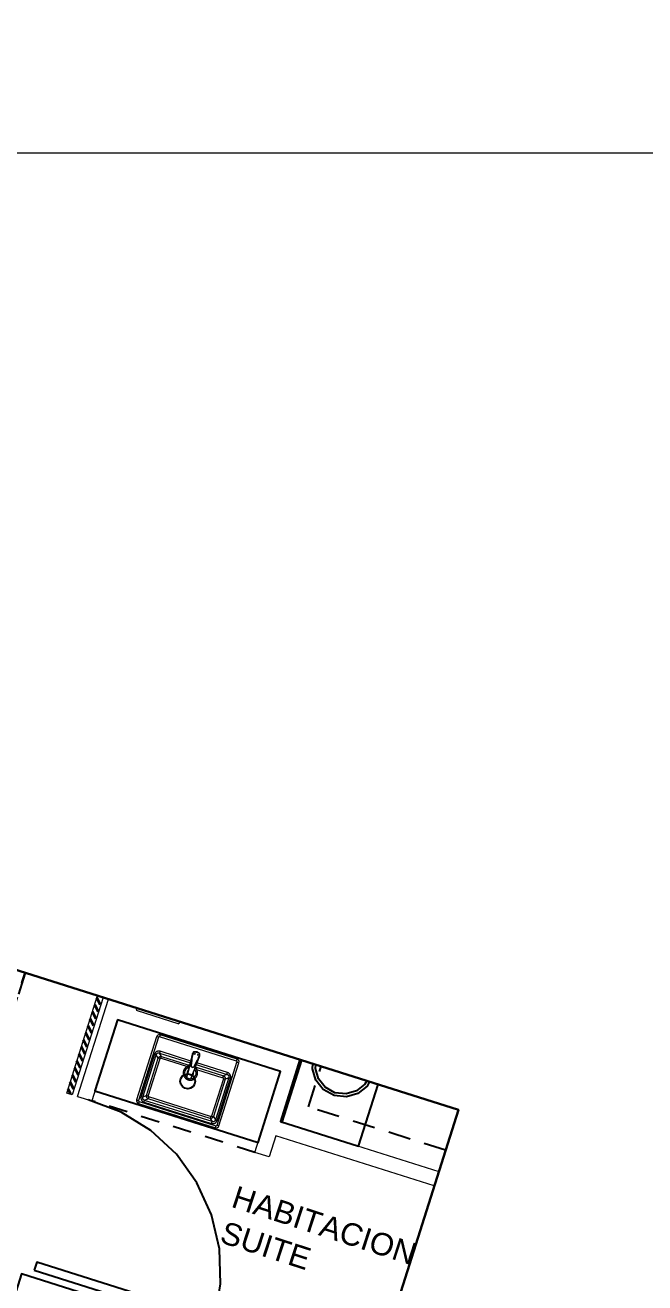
# Model space of a CAD drawing. Header units: metres. Extents: x -22 to 564, y 0 to 143.
# Drawn here: x 93.54 to 97.7, y 61.58 to 70.02 of the extents above; entities that cross this region are included whole.
import ezdxf
from ezdxf.xclip import XClip

# ---------------------------------------------------------------- set-up
doc = ezdxf.new("R2010")
doc.units = ezdxf.units.M
doc.header["$XCLIPFRAME"] = 2
doc.linetypes.add('XREF 1N HZ$0$CONJUNTO TLAHUAC$0$HIDDEN2', pattern=[0.1875, 0.125, -0.0625])
doc.linetypes.add('XREF 1N HZ$0$HIDDE150', pattern=[0.24, 0.15, -0.09])
for name, color, linetype in [('TEXTO', 7, 'Continuous'), ('XREF 1N HZ$0$COLUMNAS', 6, 'Continuous'), ('XREF 1N HZ$0$DESPIECE PLAFON', 132, 'XREF 1N HZ$0$HIDDE150'), ('XREF 1N HZ$0$LAMPARAS 1', 112, 'Continuous'), ('XREF 1N HZ$0$MOBILIARIO FIJO', 40, 'Continuous'), ('XREF 1N HZ$0$PLAFONES', 20, 'XREF 1N HZ$0$HIDDE150'), ('XREF 1N HZ$0$PROYECCIÓN', 8, 'XREF 1N HZ$0$CONJUNTO TLAHUAC$0$HIDDEN2'), ('XREF 1N HZ$0$PUERTAS APC', 8, 'Continuous')]:
    doc.layers.add(name, color=color, linetype=linetype)
for name, color, linetype, lineweight in [('XREF 1N HZ$0$MUROS DE TABLAROCA', 150, 'Continuous', 13), ('XREF 1N HZ$0$PTOT VS. CAMILLAS', 240, 'Continuous', 35), ('XREF PIE 1.100$0$G-ANNO-TTLB', 7, 'Continuous', 9)]:
    doc.layers.add(name, color=color, linetype=linetype, lineweight=lineweight)
doc.styles.add('100 LOCALES 25', font='arial.ttf', dxfattribs={"height": 0.25})

# ---------------------------------------------------------------- blocks, each defined once
blk = doc.blocks.new('XREF PIE 1.100$0$ZUM-TB-XX-PP_PIE DE PLANO - ZUM_TB_PP_XX__PIE DE PLANO 90x60cm-1443826-PLANTA BAJA GENERAL')
at = {"layer": 'XREF PIE 1.100$0$G-ANNO-TTLB', "lineweight": 20}
blk.add_line((0.3018, 0.595), (-0.4632, 0.595), dxfattribs=at)
blk = doc.blocks.new('XREF 1N HZ$0$PUERETAA')
at = {"layer": 'XREF 1N HZ$0$PUERTAS APC'}
blk.add_lwpolyline([(26.9427, 55.407), (26.9427, 56.607), (26.8887, 56.607), (26.8887, 55.407)], close=True, dxfattribs=at)
blk.add_arc((26.9387, 55.4608), 1.1473, 92.49826, 182.68757, dxfattribs=at)
blk = doc.blocks.new('XREF 1N HZ$0$AQG 01$0$BOL RX-TLAH-1N$0$Coladera')
for p, q in [((82.9618, 30.7052), (82.9278, 30.7642)), ((82.9328, 30.6632), (82.9328, 30.7622)), ((83.0995, 30.7737), (82.9792, 30.7737)), ((82.9792, 30.6527), (82.9792, 30.7737)), ((83.092, 30.7662), (82.9867, 30.7662)), ((82.9867, 30.6602), (82.9867, 30.7662)), ((82.9931, 30.7591), (82.9896, 30.7625)), ((82.9938, 30.7598), (82.9904, 30.7632)), ((82.9967, 30.7501), (82.9967, 30.7165)), ((83.0033, 30.7562), (83.0028, 30.7562)), ((83.0033, 30.7165), (83.0033, 30.7562)), ((83.0092, 30.7165), (83.0092, 30.7562)), ((83.0092, 30.7562), (83.0158, 30.7562)), ((83.0158, 30.7562), (83.0158, 30.7165)), ((83.0291, 30.7562), (83.0224, 30.7562)), ((83.0224, 30.7562), (83.0224, 30.7165)), ((83.0291, 30.7165), (83.0291, 30.7562)), ((83.0357, 30.7562), (83.0423, 30.7562)), ((83.0357, 30.7165), (83.0357, 30.7562)), ((83.0423, 30.7562), (83.0423, 30.7165)), ((83.0555, 30.7562), (83.0489, 30.7562)), ((83.0489, 30.7562), (83.0489, 30.7165)), ((83.0555, 30.7165), (83.0555, 30.7562)), ((83.0687, 30.7562), (83.0621, 30.7562)), ((83.0621, 30.7562), (83.0621, 30.7165)), ((83.0687, 30.7165), (83.0687, 30.7562)), ((83.0754, 30.7562), (83.0759, 30.7562)), ((83.0754, 30.7165), (83.0754, 30.7562)), ((83.082, 30.7501), (83.082, 30.7165)), ((83.0849, 30.7598), (83.0883, 30.7632)), ((83.0856, 30.7591), (83.0891, 30.7625)), ((83.092, 30.6602), (83.092, 30.7662)), ((83.0995, 30.6527), (83.0995, 30.7737)), ((83.1169, 30.7052), (83.1509, 30.7642)), ((83.1459, 30.6632), (83.1459, 30.7622)), ((82.8578, 30.7132), (82.9698, 30.7132)), ((82.9618, 30.7202), (82.9278, 30.6612)), ((82.9792, 30.6527), (83.0995, 30.6527)), ((82.9867, 30.6602), (83.092, 30.6602)), ((82.9931, 30.6673), (82.9896, 30.6638)), ((82.9938, 30.6666), (82.9904, 30.6631)), ((83.0033, 30.7165), (82.9967, 30.7165)), ((82.9967, 30.7099), (83.0033, 30.7099)), ((82.9967, 30.6762), (82.9967, 30.7099)), ((83.0033, 30.6702), (83.0028, 30.6702)), ((83.0033, 30.7099), (83.0033, 30.6702)), ((83.0092, 30.7165), (83.0158, 30.7165)), ((83.0092, 30.7099), (83.0092, 30.6702)), ((83.0158, 30.7099), (83.0092, 30.7099)), ((83.0092, 30.6702), (83.0158, 30.6702)), ((83.0158, 30.6702), (83.0158, 30.7099)), ((83.0224, 30.7165), (83.0291, 30.7165)), ((83.0224, 30.7099), (83.0224, 30.6702)), ((83.0291, 30.7099), (83.0224, 30.7099)), ((83.0224, 30.6702), (83.0291, 30.6702)), ((83.0291, 30.6702), (83.0291, 30.7099)), ((83.0357, 30.7165), (83.0423, 30.7165)), ((83.0357, 30.7099), (83.0357, 30.6702)), ((83.0423, 30.7099), (83.0357, 30.7099)), ((83.0357, 30.6702), (83.0423, 30.6702)), ((83.0423, 30.6702), (83.0423, 30.7099)), ((83.0489, 30.7165), (83.0555, 30.7165)), ((83.0489, 30.7099), (83.0489, 30.6702)), ((83.0555, 30.7099), (83.0489, 30.7099)), ((83.0489, 30.6702), (83.0555, 30.6702)), ((83.0555, 30.6702), (83.0555, 30.7099)), ((83.0621, 30.7165), (83.0687, 30.7165)), ((83.0621, 30.7099), (83.0621, 30.6702)), ((83.0687, 30.7099), (83.0621, 30.7099)), ((83.0621, 30.6702), (83.0687, 30.6702)), ((83.0687, 30.6702), (83.0687, 30.7099)), ((83.0754, 30.7165), (83.082, 30.7165)), ((83.0754, 30.7099), (83.0754, 30.6702)), ((83.082, 30.7099), (83.0754, 30.7099)), ((83.0754, 30.6702), (83.0759, 30.6702)), ((83.082, 30.6762), (83.082, 30.7099)), ((83.0849, 30.6666), (83.0883, 30.6631)), ((83.0856, 30.6673), (83.0891, 30.6638)), ((83.2209, 30.7132), (83.1089, 30.7132)), ((83.1169, 30.7202), (83.1509, 30.6612))]:
    blk.add_line(p, q)
for centre in [(82.9917, 30.7612), (83.087, 30.7612), (82.9917, 30.6652), (83.087, 30.6652)]:
    blk.add_circle(centre, 0.0025)
for centre, start, end in [((82.9917, 30.7612), 294.37045, 335.63314), ((83.087, 30.7612), 204.36686, 245.62955), ((82.9917, 30.6652), 24.37045, 65.63314), ((83.087, 30.6652), 114.36686, 155.62955)]:
    blk.add_arc(centre, 0.0121, start, end)
blk = doc.blocks.new('XREF 1N HZ$0$LAVABO HAB 2')
at = {"linetype": 'Continuous', "lineweight": 18}
for p, q in [((8.2351, 10.2158), (8.2242, 10.2156)), ((8.2242, 10.2149), (8.2242, 10.2156)), ((8.2351, 10.2149), (8.2351, 10.2158)), ((8.246, 10.2156), (8.2351, 10.2158)), ((8.246, 10.2149), (8.246, 10.2156)), ((8.2145, 10.2053), (8.2127, 10.2053)), ((8.2127, 10.198), (8.2127, 10.2053)), ((8.2145, 10.198), (8.2127, 10.198)), ((8.2203, 10.0404), (8.2138, 10.1671)), ((8.2138, 10.1671), (8.2138, 10.167)), ((8.2145, 10.2053), (8.2145, 10.198)), ((8.2166, 10.1568), (8.2184, 10.1571)), ((8.2166, 10.1568), (8.2236, 10.121)), ((8.2184, 10.1571), (8.2254, 10.1213)), ((8.2223, 10.2131), (8.2223, 10.2149)), ((8.2479, 10.2149), (8.2223, 10.2149)), ((8.2479, 10.2131), (8.2223, 10.2131)), ((8.2262, 10.2052), (8.2255, 10.2052)), ((8.2255, 10.2052), (8.2255, 10.1982)), ((8.2262, 10.1982), (8.2255, 10.1982)), ((8.2262, 10.2052), (8.2262, 10.1982)), ((8.244, 10.2052), (8.2447, 10.2052)), ((8.244, 10.2052), (8.244, 10.1982)), ((8.244, 10.1982), (8.2447, 10.1982)), ((8.2447, 10.2052), (8.2447, 10.1982)), ((8.2448, 10.1213), (8.2518, 10.1571)), ((8.2466, 10.121), (8.2535, 10.1568)), ((8.2479, 10.2131), (8.2479, 10.2149)), ((8.2564, 10.1671), (8.2499, 10.0404)), ((8.2535, 10.1568), (8.2518, 10.1571)), ((8.2557, 10.2053), (8.2575, 10.2053)), ((8.2557, 10.198), (8.2557, 10.2053)), ((8.2557, 10.198), (8.2575, 10.198)), ((8.2564, 10.167), (8.2564, 10.1671)), ((8.2575, 10.198), (8.2575, 10.2053)), ((8.2236, 10.121), (8.2254, 10.1213)), ((8.23, 10.1176), (8.2402, 10.1176)), ((8.23, 10.1157), (8.23, 10.1176)), ((8.23, 10.1157), (8.2402, 10.1157)), ((8.2402, 10.1157), (8.2402, 10.1176)), ((8.2466, 10.121), (8.2448, 10.1213)), ((8.2351, 10.0394), (8.2211, 10.0397)), ((8.2491, 10.0397), (8.2351, 10.0394))]:
    blk.add_line(p, q, dxfattribs=at)
for points in [[(8.8152, 10.2506), (8.8152, 9.7006), (7.6552, 9.7006), (7.6552, 10.2506)], [(8.8152, 10.2381), (7.6552, 10.2381), (7.6552, 10.2506), (8.8152, 10.2506)]]:
    blk.add_lwpolyline(points, close=True)
for points in [[(8.3317, 10.1686), (8.1387, 10.1686, 1), (8.1387, 9.7506), (8.3317, 9.7506, 1)], [(8.3317, 10.1486), (8.1387, 10.1486, 1), (8.1387, 9.7706), (8.3317, 9.7706, 1)]]:
    blk.add_lwpolyline(points, format="xyb", close=True)
at = {"linetype": 'Continuous', "lineweight": 18, "flags": 128}
for points in [[(8.2211, 10.0397), (8.2211, 10.0397), (8.2211, 10.0397), (8.2211, 10.0397), (8.2211, 10.0397), (8.2211, 10.0397), (8.2211, 10.0397), (8.2211, 10.0397), (8.2211, 10.0397)], [(8.2491, 10.0397), (8.2491, 10.0397), (8.2491, 10.0397), (8.2491, 10.0397), (8.2491, 10.0397), (8.2491, 10.0397), (8.2491, 10.0397), (8.2491, 10.0397), (8.2491, 10.0397)]]:
    blk.add_lwpolyline(points, dxfattribs=at)
for radius in [0.0395, 0.0363, 0.0246, 0.0229]:
    blk.add_circle((8.2352, 9.9596), radius)
at = {"linetype": 'Continuous', "lineweight": 18}
for centre, radius, start, end in [((8.2351, 10.1934), 0.025, 62.49037, 117.1455), ((8.2351, 10.1934), 0.025, 165.37817, 196.10501), ((8.2223, 10.2053), 0.00962, 90, 180), ((8.4284, 10.198), 0.2157, 180, 191.01422), ((8.2223, 10.2053), 0.00781, 90, 180), ((8.4284, 10.198), 0.2139, 180, 191.01422), ((8.2479, 10.2053), 0.00962, 0, 90), ((8.2479, 10.2053), 0.00781, 0, 90), ((8.0418, 10.198), 0.2139, 348.98578, 0), ((8.0418, 10.198), 0.2157, 348.98578, 0), ((8.2351, 10.1934), 0.025, 345.60736, 14.80277), ((8.23, 10.1222), 0.00468, 191.01422, 270), ((8.2402, 10.1222), 0.00468, 270, 348.98578), ((8.2211, 10.0405), 0.000812, 182.914, 268.96577), ((8.2211, 10.0405), 0.000751, 182.89319, 268.55652), ((8.2206, 10.0353), 0.00518, 92.83761, 93.50729), ((8.2491, 10.0405), 0.000812, 271.03423, 357.086), ((8.2491, 10.0405), 0.000751, 271.44348, 357.10681)]:
    blk.add_arc(centre, radius, start, end, dxfattribs=at)
for centre, major_axis, start_param, end_param in [((8.2387, 9.6943), (0.0465, -0.9138), 4.168618, 4.32392), ((8.2315, 9.6943), (0.0465, 0.9138), 5.100858, 5.256162)]:
    blk.add_ellipse(centre, major_axis=major_axis, ratio=0.000887, start_param=start_param, end_param=end_param, dxfattribs=at)
for points, knots in [([(8.2242, 10.2156), (8.2236, 10.2156), (8.2224, 10.2156), (8.2204, 10.2152), (8.2184, 10.2145), (8.2165, 10.2134), (8.2148, 10.2121), (8.2135, 10.2105), (8.2124, 10.2087), (8.2116, 10.2067), (8.211, 10.204), (8.211, 10.2005), (8.2112, 10.1949), (8.2112, 10.1899), (8.2111, 10.1853), (8.2111, 10.1825), (8.2116, 10.18), (8.2124, 10.1781), (8.213, 10.1773), (8.2131, 10.177)], [0, 0, 0, 0, 0.037302, 0.083018, 0.128733, 0.174448, 0.220163, 0.26525, 0.310338, 0.355419, 0.400498, 0.489465, 0.578701, 0.755734, 0.815479, 0.875151, 0.934065, 0.97918, 1, 1, 1, 1]), ([(8.2571, 10.177), (8.2573, 10.1774), (8.2579, 10.1784), (8.2586, 10.1802), (8.2592, 10.1829), (8.2592, 10.1864), (8.259, 10.1919), (8.259, 10.197), (8.2591, 10.2016), (8.2591, 10.2044), (8.2586, 10.2069), (8.2576, 10.209), (8.2565, 10.2108), (8.2551, 10.2124), (8.2534, 10.2137), (8.2515, 10.2146), (8.2491, 10.2155), (8.2472, 10.2156), (8.246, 10.2156)], [0, 0, 0, 0, 0.0301553, 0.0752252, 0.1202911, 0.2091963, 0.2983698, 0.4752823, 0.5349779, 0.5946022, 0.6534749, 0.6985679, 0.7436606, 0.7887556, 0.8338509, 0.8789211, 0.9239913, 1, 1, 1, 1]), ([(8.2127, 10.1922), (8.2127, 10.1922), (8.2126, 10.1921), (8.2125, 10.1922), (8.2124, 10.1922)], [0, 0, 0, 0, 0.5000071, 1, 1, 1, 1]), ([(8.2124, 10.1922), (8.2124, 10.1908), (8.2124, 10.1887), (8.2124, 10.1859), (8.2128, 10.1844), (8.2129, 10.1837)], [0, 0, 0, 0, 0.484928, 0.739589, 1, 1, 1, 1]), ([(8.2138, 10.1671), (8.2137, 10.1705), (8.2134, 10.1765), (8.213, 10.1848), (8.2128, 10.1897), (8.2127, 10.1922)], [0, 0, 0, 0, 0.413218, 0.706644, 1, 1, 1, 1]), ([(8.213, 10.1825), (8.213, 10.1825), (8.213, 10.1823), (8.2128, 10.1818), (8.2128, 10.1809), (8.2129, 10.1799), (8.213, 10.1788), (8.2131, 10.1777), (8.2132, 10.1764), (8.2133, 10.1748), (8.2135, 10.1726), (8.2137, 10.1699), (8.2138, 10.1679), (8.2138, 10.1668)], [0, 0, 0, 0, 0.004925, 0.151561, 0.277555, 0.428688, 0.536331, 0.575477, 0.621703, 0.686328, 0.768048, 0.872605, 1, 1, 1, 1]), ([(8.2129, 10.1837), (8.2129, 10.1837), (8.2129, 10.1837), (8.2129, 10.1837), (8.2129, 10.1837), (8.213, 10.1837), (8.213, 10.1837), (8.213, 10.1837)], [0, 0, 0, 0, 0.003478, 0.017578, 0.149486, 0.529402, 1, 1, 1, 1]), ([(8.213, 10.1837), (8.213, 10.1836), (8.213, 10.1835), (8.213, 10.183), (8.213, 10.1826), (8.213, 10.1825)], [0, 0, 0, 0, 0.280649, 0.903022, 1, 1, 1, 1]), ([(8.2131, 10.1873), (8.2131, 10.1862), (8.2132, 10.183), (8.2135, 10.1763), (8.2138, 10.1706), (8.2139, 10.1671)], [0, 0, 0, 0, 0.159457, 0.480683, 1, 1, 1, 1]), ([(8.2138, 10.1671), (8.2138, 10.1671), (8.2138, 10.1671), (8.2139, 10.1671), (8.2139, 10.1671)], [0, 0, 0, 0, 0.566597, 1, 1, 1, 1]), ([(8.2563, 10.1671), (8.2563, 10.1676), (8.2564, 10.1703), (8.2567, 10.177), (8.257, 10.1831), (8.2571, 10.1871)], [0, 0, 0, 0, 0.081048, 0.40524, 1, 1, 1, 1]), ([(8.2564, 10.1671), (8.2564, 10.1671), (8.2564, 10.1671), (8.2563, 10.1671), (8.2563, 10.1671)], [0, 0, 0, 0, 0.566627, 1, 1, 1, 1]), ([(8.2575, 10.1922), (8.2574, 10.1909), (8.2573, 10.1874), (8.257, 10.1817), (8.2567, 10.1752), (8.2565, 10.1703), (8.2564, 10.1676), (8.2564, 10.1671)], [0, 0, 0, 0, 0.159583, 0.418173, 0.676762, 0.935352, 1, 1, 1, 1]), ([(8.2564, 10.1671), (8.2564, 10.1681), (8.2565, 10.17), (8.2567, 10.1726), (8.2569, 10.1746), (8.257, 10.176), (8.257, 10.177), (8.2571, 10.1778), (8.2572, 10.1788), (8.2573, 10.1799), (8.2574, 10.1809), (8.2574, 10.1818), (8.2572, 10.1823), (8.2572, 10.1825), (8.2572, 10.1825)], [0, 0, 0, 0, 0.116854, 0.223105, 0.306143, 0.353184, 0.387216, 0.41898, 0.458743, 0.568095, 0.721644, 0.84966, 0.998653, 1, 1, 1, 1]), ([(8.2578, 10.1922), (8.2578, 10.1908), (8.2578, 10.1887), (8.2578, 10.1859), (8.2574, 10.1844), (8.2572, 10.1837)], [0, 0, 0, 0, 0.484928, 0.739589, 1, 1, 1, 1]), ([(8.2572, 10.1837), (8.2572, 10.1837), (8.2572, 10.1837), (8.2572, 10.1837), (8.2572, 10.1837), (8.2572, 10.1837), (8.2572, 10.1837), (8.2572, 10.1837), (8.2572, 10.1837), (8.2572, 10.1837)], [0, 0, 0, 0, 0.735069, 0.92519, 0.97633, 0.991274, 0.996302, 0.998291, 1, 1, 1, 1]), ([(8.2572, 10.1825), (8.2572, 10.1825), (8.2572, 10.1829), (8.2572, 10.1833), (8.2572, 10.1835), (8.2572, 10.1836), (8.2572, 10.1836), (8.2572, 10.1836)], [0, 0, 0, 0, 0.012345, 0.72619, 0.732649, 0.993392, 1, 1, 1, 1]), ([(8.2575, 10.1922), (8.2575, 10.1922), (8.2576, 10.1921), (8.2577, 10.1922), (8.2578, 10.1922)], [0, 0, 0, 0, 0.500019, 1, 1, 1, 1]), ([(8.2236, 10.121), (8.2236, 10.1209), (8.2238, 10.12), (8.2245, 10.1186), (8.2258, 10.1172), (8.2275, 10.1161), (8.229, 10.1158), (8.2298, 10.1157), (8.23, 10.1157)], [0, 0, 0, 0, 0.051141, 0.295611, 0.499996, 0.705067, 0.949539, 1, 1, 1, 1]), ([(8.2466, 10.121), (8.2464, 10.1203), (8.246, 10.1189), (8.2445, 10.1173), (8.2427, 10.1161), (8.2412, 10.1158), (8.2404, 10.1157), (8.2402, 10.1157)], [0, 0, 0, 0, 0.234233, 0.499666, 0.704873, 0.949506, 1, 1, 1, 1]), ([(8.2211, 10.0397), (8.2216, 10.0397), (8.2243, 10.0396), (8.229, 10.0395), (8.2331, 10.0395), (8.2351, 10.0394)], [0, 0, 0, 0, 0.115582, 0.577912, 1, 1, 1, 1]), ([(8.2351, 10.0394), (8.2356, 10.0394), (8.2383, 10.0395), (8.243, 10.0396), (8.2472, 10.0397), (8.2491, 10.0397)], [0, 0, 0, 0, 0.115582, 0.577912, 1, 1, 1, 1])]:
    blk.add_open_spline(points, degree=3, knots=knots, dxfattribs=at)
blk = doc.blocks.new('XREF 1N HZ$0$LAVABO LUCERNA')
at = {"linetype": 'Continuous', "lineweight": 18}
for p, q in [((4.1722, 34.2928), (4.159, 34.2928)), ((4.159, 34.2928), (4.159, 33.7513)), ((4.1722, 34.2928), (4.1722, 33.7513)), ((4.1777, 34.3116), (4.1777, 34.2983)), ((4.6222, 34.3116), (4.1777, 34.3116)), ((4.6222, 34.2983), (4.1777, 34.2983)), ((4.5063, 34.2893), (4.2081, 34.2893)), ((4.2081, 34.2893), (4.2081, 34.277)), ((4.2256, 34.2575), (4.2081, 34.277)), ((4.2081, 34.277), (4.5063, 34.277)), ((4.4888, 34.2575), (4.5063, 34.277)), ((4.5063, 34.2893), (4.5063, 34.277)), ((4.6222, 34.2983), (4.6222, 34.3116)), ((4.6277, 33.7513), (4.6277, 34.2928)), ((4.641, 34.2928), (4.6277, 34.2928)), ((4.641, 33.7513), (4.641, 34.2928)), ((4.1783, 34.2591), (4.1783, 33.785)), ((4.1783, 34.2591), (4.1908, 34.2591)), ((4.208, 34.24), (4.1908, 34.2591)), ((4.1908, 33.785), (4.1908, 34.2591)), ((4.208, 33.8041), (4.208, 34.24)), ((4.2204, 34.24), (4.208, 34.24)), ((4.2204, 33.8041), (4.2204, 34.24)), ((4.2256, 34.2575), (4.4888, 34.2575)), ((4.2256, 34.2452), (4.2256, 34.2575)), ((4.2256, 34.2452), (4.4888, 34.2452)), ((4.4888, 34.2452), (4.4888, 34.2575)), ((4.494, 34.24), (4.494, 34.0547)), ((4.494, 34.24), (4.5064, 34.24)), ((4.5064, 34.24), (4.5236, 34.2591)), ((4.5064, 34.24), (4.5064, 34.0547)), ((4.5236, 34.2591), (4.5236, 34.0427)), ((4.536, 34.2591), (4.5236, 34.2591)), ((4.536, 34.0434), (4.536, 34.2591)), ((4.4201, 34.0222), (4.4204, 34.0368)), ((4.4204, 34.0075), (4.4201, 34.0222)), ((4.4212, 34.0376), (4.5533, 34.0444)), ((4.5064, 34.0547), (4.494, 34.0547)), ((4.4998, 34.0275), (4.5017, 34.0275)), ((4.4998, 34.0275), (4.4998, 34.0168)), ((4.5017, 34.0275), (4.5017, 34.0168)), ((4.5426, 34.0414), (4.5052, 34.0341)), ((4.5052, 34.0341), (4.5056, 34.0323)), ((4.5429, 34.0395), (4.5056, 34.0323)), ((4.5426, 34.0414), (4.5429, 34.0395)), ((4.5534, 34.0444), (4.5532, 34.0444)), ((4.5856, 34.0437), (4.5856, 34.0455)), ((4.5856, 34.0455), (4.5932, 34.0455)), ((4.5932, 34.0437), (4.5856, 34.0437)), ((4.5931, 34.0322), (4.5858, 34.0322)), ((4.5858, 34.0314), (4.5858, 34.0322)), ((4.5931, 34.0314), (4.5858, 34.0314)), ((4.5931, 34.0314), (4.5931, 34.0322)), ((4.5932, 34.0437), (4.5932, 34.0455)), ((4.6014, 34.0088), (4.6014, 34.0355)), ((4.6014, 34.0355), (4.6032, 34.0355)), ((4.6032, 34.0088), (4.6032, 34.0355)), ((4.6032, 34.0335), (4.604, 34.0335)), ((4.6032, 34.0222), (4.6042, 34.0222)), ((4.6042, 34.0222), (4.604, 34.0335)), ((4.604, 34.0108), (4.6042, 34.0222)), ((4.5533, 33.9999), (4.4212, 34.0067)), ((4.494, 33.9894), (4.494, 33.8041)), ((4.494, 33.9894), (4.5064, 33.9894)), ((4.4998, 34.0168), (4.5017, 34.0168)), ((4.5052, 34.0102), (4.5056, 34.012)), ((4.5052, 34.0102), (4.5426, 34.0029)), ((4.5056, 34.012), (4.5429, 34.0048)), ((4.5064, 33.9894), (4.5064, 33.8041)), ((4.5236, 34.0016), (4.5236, 33.785)), ((4.536, 33.785), (4.536, 34.0009)), ((4.5426, 34.0029), (4.5429, 34.0048)), ((4.5532, 33.9999), (4.5534, 33.9999)), ((4.5856, 34.0007), (4.5932, 34.0007)), ((4.5856, 34.0007), (4.5856, 33.9988)), ((4.5856, 33.9988), (4.5932, 33.9988)), ((4.5931, 34.0129), (4.5858, 34.0129)), ((4.5858, 34.0129), (4.5858, 34.0121)), ((4.5931, 34.0121), (4.5858, 34.0121)), ((4.5931, 34.0129), (4.5931, 34.0121)), ((4.5932, 34.0007), (4.5932, 33.9988)), ((4.6014, 34.0088), (4.6032, 34.0088)), ((4.6032, 34.0108), (4.604, 34.0108)), ((4.1783, 33.785), (4.1908, 33.785)), ((4.208, 33.8041), (4.1908, 33.785)), ((4.2204, 33.8041), (4.208, 33.8041)), ((4.2256, 33.7866), (4.2081, 33.7672)), ((4.2256, 33.7989), (4.2256, 33.7866)), ((4.4888, 33.7989), (4.2256, 33.7989)), ((4.4888, 33.7866), (4.2256, 33.7866)), ((4.4888, 33.7989), (4.4888, 33.7866)), ((4.4888, 33.7866), (4.5063, 33.7672)), ((4.494, 33.8041), (4.5064, 33.8041)), ((4.5236, 33.785), (4.5064, 33.8041)), ((4.5236, 33.785), (4.536, 33.785)), ((4.159, 33.7513), (4.1722, 33.7513)), ((4.1777, 33.7458), (4.6222, 33.7458)), ((4.1777, 33.7458), (4.1777, 33.7325)), ((4.1777, 33.7325), (4.6222, 33.7325)), ((4.2081, 33.7549), (4.2081, 33.7672)), ((4.5063, 33.7672), (4.2081, 33.7672)), ((4.2081, 33.7549), (4.5063, 33.7549)), ((4.5063, 33.7549), (4.5063, 33.7672)), ((4.6222, 33.7325), (4.6222, 33.7458)), ((4.6277, 33.7513), (4.641, 33.7513))]:
    blk.add_line(p, q, dxfattribs=at)
blk.add_lwpolyline([(4.6502, 34.5959), (4.1502, 34.5959), (4.1502, 33.4482), (4.6502, 33.4482)], close=True)
at = {"linetype": 'Continuous', "lineweight": 18, "flags": 128}
for points in [[(4.4205, 34.0368), (4.4204, 34.0368), (4.4204, 34.0368), (4.4204, 34.0368), (4.4204, 34.0368), (4.4204, 34.0368), (4.4204, 34.0368), (4.4204, 34.0368), (4.4204, 34.0368)], [(4.4204, 34.0075), (4.4204, 34.0075), (4.4204, 34.0075), (4.4204, 34.0075), (4.4204, 34.0075), (4.4204, 34.0075), (4.4204, 34.0075), (4.4204, 34.0075), (4.4205, 34.0075)]]:
    blk.add_lwpolyline(points, dxfattribs=at)
at = {"linetype": 'Continuous', "lineweight": 18}
for centre, radius, start, end in [((4.1777, 34.2928), 0.0188, 90, 180), ((4.1777, 34.2928), 0.00553, 90, 180), ((4.6222, 34.2928), 0.0188, 360, 90), ((4.6222, 34.2928), 0.00553, 360, 90), ((4.4584, 34.0221), 0.0389, 29.3943, 330.87771), ((4.4212, 34.0368), 0.000847, 92.914, 178.96577), ((4.4212, 34.0368), 0.000784, 92.89319, 178.55652), ((4.4158, 34.0373), 0.0054, 2.83761, 3.50729), ((4.4584, 34.0221), 0.0219, 55.28629, 130.49506), ((4.5065, 34.0275), 0.00489, 101.01422, 180), ((4.5856, 33.8205), 0.2251, 90, 101.01422), ((4.5856, 33.8205), 0.2232, 90, 101.01422), ((4.5808, 34.0222), 0.0261, 75.37817, 106.10501), ((4.5932, 34.0355), 0.01, 0, 90), ((4.5932, 34.0355), 0.00815, 0, 90), ((4.5808, 34.0222), 0.0261, 332.49037, 27.1455), ((4.4212, 34.0075), 0.000847, 181.03423, 267.086), ((4.4212, 34.0075), 0.000784, 181.44348, 267.10681), ((4.4158, 34.007), 0.0054, 356.49271, 357.16239), ((4.4584, 34.0221), 0.0219, 228.80152, 305.41713), ((4.5065, 34.0168), 0.00489, 180, 258.98578), ((4.5856, 34.2238), 0.2251, 258.98578, 270), ((4.5856, 34.2238), 0.2232, 258.98578, 270), ((4.5808, 34.0222), 0.0261, 255.60736, 284.80277), ((4.5932, 34.0088), 0.00815, 270, 0), ((4.5932, 34.0088), 0.01, 270, 0), ((4.1777, 33.7513), 0.0188, 180, 270), ((4.1777, 33.7513), 0.00553, 180, 270), ((4.6222, 33.7513), 0.00553, 270, 0), ((4.6222, 33.7513), 0.0188, 270, 360)]:
    blk.add_arc(centre, radius, start, end, dxfattribs=at)
for centre, major_axis, start_param, end_param in [((4.0601, 34.0184), (-0.9534, -0.0485), 4.168618, 4.32392), ((4.0601, 34.0259), (0.9534, -0.0485), 5.100858, 5.256162)]:
    blk.add_ellipse(centre, major_axis=major_axis, ratio=0.000887, start_param=start_param, end_param=end_param, dxfattribs=at)
for points, knots in [([(4.2081, 34.2893), (4.2062, 34.2892), (4.2024, 34.289), (4.1977, 34.2876), (4.1941, 34.286), (4.1906, 34.284), (4.1867, 34.2808), (4.1829, 34.276), (4.1802, 34.2706), (4.1786, 34.2649), (4.1784, 34.261), (4.1783, 34.2591)], [0, 0, 0, 0, 0.120242, 0.244058, 0.307423, 0.370406, 0.497898, 0.625751, 0.752929, 0.878168, 1, 1, 1, 1]), ([(4.1908, 34.2591), (4.1908, 34.2603), (4.1907, 34.2627), (4.1914, 34.2663), (4.1929, 34.2697), (4.195, 34.2725), (4.1974, 34.2744), (4.1994, 34.2755), (4.2016, 34.2764), (4.2045, 34.277), (4.2069, 34.277), (4.2081, 34.277)], [0, 0, 0, 0, 0.128416, 0.256223, 0.382013, 0.505703, 0.628387, 0.689296, 0.751664, 0.870704, 1, 1, 1, 1]), ([(4.536, 34.2591), (4.5359, 34.261), (4.5358, 34.2649), (4.5344, 34.2697), (4.5328, 34.2733), (4.5308, 34.2768), (4.5277, 34.2808), (4.5238, 34.284), (4.5203, 34.286), (4.5167, 34.2876), (4.512, 34.289), (4.5082, 34.2892), (4.5063, 34.2893)], [0, 0, 0, 0, 0.1218118, 0.2470301, 0.3109538, 0.3743527, 0.5021842, 0.629655, 0.6926398, 0.7559828, 0.8797776, 1, 1, 1, 1]), ([(4.5063, 34.277), (4.5071, 34.277), (4.5087, 34.2771), (4.5111, 34.2768), (4.5137, 34.2761), (4.5166, 34.2748), (4.5194, 34.2725), (4.5211, 34.2702), (4.5222, 34.268), (4.5231, 34.2657), (4.5237, 34.2627), (4.5236, 34.2603), (4.5236, 34.2591)], [0, 0, 0, 0, 0.0874739, 0.1701397, 0.24851, 0.3715377, 0.4941955, 0.6178591, 0.6798138, 0.7438318, 0.8716114, 1, 1, 1, 1]), ([(4.208, 34.24), (4.2081, 34.2411), (4.2084, 34.2432), (4.2094, 34.246), (4.2107, 34.2483), (4.212, 34.2503), (4.2138, 34.2523), (4.2162, 34.2543), (4.2192, 34.256), (4.2224, 34.2571), (4.2245, 34.2574), (4.2256, 34.2575)], [0, 0, 0, 0, 0.1235535, 0.242053, 0.3290737, 0.4151473, 0.500305, 0.628683, 0.7582232, 0.8771042, 1, 1, 1, 1]), ([(4.2204, 34.24), (4.2205, 34.2407), (4.2206, 34.2417), (4.2212, 34.243), (4.2219, 34.2438), (4.2227, 34.2444), (4.2239, 34.2451), (4.2249, 34.2452), (4.2256, 34.2452)], [0, 0, 0, 0, 0.246609, 0.374071, 0.502211, 0.629989, 0.75645, 1, 1, 1, 1]), ([(4.4888, 34.2575), (4.4899, 34.2574), (4.492, 34.2571), (4.4952, 34.256), (4.4982, 34.2543), (4.5009, 34.252), (4.5031, 34.2493), (4.5048, 34.2464), (4.506, 34.2432), (4.5063, 34.2411), (4.5064, 34.24)], [0, 0, 0, 0, 0.122923, 0.241828, 0.371398, 0.499801, 0.627804, 0.757896, 0.876421, 1, 1, 1, 1]), ([(4.4888, 34.2452), (4.4895, 34.2452), (4.4905, 34.2451), (4.4917, 34.2444), (4.4925, 34.2438), (4.4932, 34.243), (4.4938, 34.2417), (4.4939, 34.2407), (4.494, 34.24)], [0, 0, 0, 0, 0.2435498, 0.3700115, 0.4977892, 0.6259285, 0.7533913, 1, 1, 1, 1]), ([(4.494, 34.0547), (4.4923, 34.0563), (4.489, 34.0597), (4.4831, 34.0638), (4.4765, 34.067), (4.4694, 34.0693), (4.462, 34.0704), (4.4547, 34.0704), (4.4476, 34.0693), (4.4408, 34.0672), (4.4345, 34.0642), (4.4285, 34.0602), (4.4231, 34.0552), (4.4184, 34.0494), (4.4147, 34.043), (4.412, 34.0361), (4.4105, 34.0291), (4.41, 34.0221), (4.4105, 34.015), (4.412, 34.008), (4.4147, 34.0012), (4.4184, 33.9947), (4.4231, 33.9889), (4.4285, 33.984), (4.4345, 33.98), (4.4408, 33.9769), (4.4476, 33.9749), (4.4547, 33.9738), (4.462, 33.9737), (4.4694, 33.9749), (4.4765, 33.9771), (4.4831, 33.9804), (4.489, 33.9844), (4.4923, 33.9878), (4.494, 33.9894)], [0, 0, 0, 0, 0.030016, 0.061065, 0.092844, 0.125, 0.157156, 0.188935, 0.219984, 0.25, 0.280016, 0.311065, 0.342844, 0.375, 0.407156, 0.438935, 0.469984, 0.5, 0.530016, 0.561065, 0.592844, 0.625, 0.657156, 0.688935, 0.719984, 0.75, 0.780016, 0.811065, 0.842844, 0.875, 0.907156, 0.938935, 0.969984, 1, 1, 1, 1]), ([(4.4205, 34.0368), (4.4204, 34.0362), (4.4204, 34.0334), (4.4203, 34.0285), (4.4202, 34.0242), (4.4201, 34.0222)], [0, 0, 0, 0, 0.115582, 0.577912, 1, 1, 1, 1]), ([(4.4201, 34.0222), (4.4201, 34.0216), (4.4202, 34.0188), (4.4203, 34.0139), (4.4204, 34.0096), (4.4205, 34.0075)], [0, 0, 0, 0, 0.115582, 0.577912, 1, 1, 1, 1]), ([(4.4201, 34.0222), (4.4201, 34.0222), (4.4201, 34.0222), (4.4201, 34.0222), (4.4201, 34.0222)], [0, 0, 0, 0, 0.002816, 1, 1, 1, 1]), ([(4.4975, 34.0414), (4.4971, 34.0431), (4.4962, 34.0475), (4.4948, 34.0519), (4.494, 34.0547)], [0.2095737, 0.2095737, 0.2095737, 0.2095737, 0.4999998, 1, 1, 1, 1]), ([(4.5052, 34.0341), (4.5051, 34.0341), (4.5042, 34.0339), (4.5028, 34.0332), (4.5012, 34.0319), (4.5002, 34.0301), (4.4998, 34.0286), (4.4998, 34.0276), (4.4998, 34.0275)], [0, 0, 0, 0, 0.051141, 0.295611, 0.499996, 0.705067, 0.949539, 1, 1, 1, 1]), ([(4.5064, 34.0547), (4.5064, 34.0538), (4.5064, 34.052), (4.5063, 34.0493), (4.5062, 34.0466), (4.5061, 34.0441), (4.506, 34.0425), (4.506, 34.0418)], [0, 0, 0, 0, 0.1413395, 0.2849708, 0.4267224, 0.5669247, 0.6784782, 0.6784782, 0.6784782, 0.6784782]), ([(4.5694, 34.0452), (4.5694, 34.0452), (4.5692, 34.0452), (4.5686, 34.0454), (4.5677, 34.0454), (4.5667, 34.0453), (4.5655, 34.0452), (4.5644, 34.0451), (4.5631, 34.045), (4.5613, 34.0449), (4.5591, 34.0447), (4.5563, 34.0445), (4.5542, 34.0444), (4.553, 34.0443)], [0, 0, 0, 0, 0.004925, 0.151561, 0.277555, 0.428688, 0.536331, 0.575477, 0.621703, 0.686328, 0.768048, 0.872605, 1, 1, 1, 1]), ([(4.5533, 34.0444), (4.5569, 34.0445), (4.5631, 34.0448), (4.5718, 34.0452), (4.577, 34.0454), (4.5795, 34.0455)], [0, 0, 0, 0, 0.413218, 0.706644, 1, 1, 1, 1]), ([(4.5744, 34.0452), (4.5733, 34.0451), (4.5699, 34.045), (4.5629, 34.0447), (4.557, 34.0444), (4.5533, 34.0442)], [0, 0, 0, 0, 0.159457, 0.480683, 1, 1, 1, 1]), ([(4.5533, 34.0444), (4.5533, 34.0444), (4.5533, 34.0443), (4.5533, 34.0443), (4.5533, 34.0442)], [0, 0, 0, 0, 0.566597, 1, 1, 1, 1]), ([(4.604, 34.0335), (4.6039, 34.0341), (4.6039, 34.0354), (4.6036, 34.0375), (4.6028, 34.0396), (4.6017, 34.0416), (4.6003, 34.0433), (4.5986, 34.0447), (4.5967, 34.0459), (4.5947, 34.0467), (4.5918, 34.0473), (4.5882, 34.0473), (4.5824, 34.0471), (4.5771, 34.0471), (4.5723, 34.0472), (4.5694, 34.0472), (4.5668, 34.0466), (4.5649, 34.0459), (4.564, 34.0452), (4.5637, 34.0451)], [0, 0, 0, 0, 0.037302, 0.083018, 0.128733, 0.174448, 0.220163, 0.26525, 0.310338, 0.355419, 0.400498, 0.489465, 0.578701, 0.755734, 0.815479, 0.875151, 0.934065, 0.97918, 1, 1, 1, 1]), ([(4.5706, 34.0452), (4.5706, 34.0452), (4.5704, 34.0452), (4.57, 34.0452), (4.5695, 34.0452), (4.5694, 34.0452)], [0, 0, 0, 0, 0.280649, 0.903022, 1, 1, 1, 1]), ([(4.5795, 34.0458), (4.5781, 34.0458), (4.5759, 34.0458), (4.5729, 34.0458), (4.5714, 34.0454), (4.5707, 34.0453)], [0, 0, 0, 0, 0.484928, 0.739589, 1, 1, 1, 1]), ([(4.5707, 34.0453), (4.5707, 34.0453), (4.5707, 34.0453), (4.5707, 34.0453), (4.5707, 34.0453), (4.5707, 34.0453), (4.5707, 34.0453), (4.5707, 34.0453)], [0, 0, 0, 0, 0.003478, 0.017578, 0.149486, 0.529402, 1, 1, 1, 1]), ([(4.5795, 34.0455), (4.5795, 34.0455), (4.5795, 34.0456), (4.5795, 34.0458), (4.5795, 34.0458)], [0, 0, 0, 0, 0.5000071, 1, 1, 1, 1]), ([(4.494, 33.9894), (4.4948, 33.9922), (4.4962, 33.9967), (4.4972, 34.0012), (4.4975, 34.0029)], [0, 0, 0, 0, 0.5000002, 0.8000681, 0.8000681, 0.8000681, 0.8000681]), ([(4.5052, 34.0102), (4.5045, 34.0104), (4.503, 34.0108), (4.5013, 34.0123), (4.5002, 34.0142), (4.4998, 34.0158), (4.4998, 34.0167), (4.4998, 34.0168)], [0, 0, 0, 0, 0.234233, 0.499666, 0.704873, 0.949506, 1, 1, 1, 1]), ([(4.506, 34.0025), (4.506, 34.0017), (4.5061, 34.0001), (4.5062, 33.9975), (4.5063, 33.9948), (4.5064, 33.9921), (4.5064, 33.9903), (4.5064, 33.9894)], [0.3126631, 0.3126631, 0.3126631, 0.3126631, 0.4330992, 0.5733018, 0.7150437, 0.8586742, 1, 1, 1, 1]), ([(4.5533, 34.0001), (4.5539, 34), (4.5567, 33.9999), (4.5637, 33.9996), (4.5701, 33.9993), (4.5742, 33.9992)], [0, 0, 0, 0, 0.081048, 0.40524, 1, 1, 1, 1]), ([(4.5533, 33.9999), (4.5533, 33.9999), (4.5533, 34), (4.5533, 34), (4.5533, 34.0001)], [0, 0, 0, 0, 0.566627, 1, 1, 1, 1]), ([(4.5795, 33.9988), (4.5781, 33.9989), (4.5745, 33.999), (4.5686, 33.9993), (4.5618, 33.9996), (4.5567, 33.9998), (4.5539, 33.9999), (4.5533, 33.9999)], [0, 0, 0, 0, 0.159583, 0.418173, 0.676762, 0.935352, 1, 1, 1, 1]), ([(4.5534, 33.9999), (4.5544, 33.9999), (4.5564, 33.9998), (4.5591, 33.9996), (4.5612, 33.9994), (4.5626, 33.9993), (4.5636, 33.9992), (4.5645, 33.9992), (4.5655, 33.9991), (4.5667, 33.999), (4.5677, 33.9989), (4.5686, 33.9989), (4.5692, 33.9991), (4.5694, 33.9991), (4.5694, 33.9991)], [0, 0, 0, 0, 0.116854, 0.223105, 0.306143, 0.353184, 0.387216, 0.41898, 0.458743, 0.568095, 0.721644, 0.84966, 0.998653, 1, 1, 1, 1]), ([(4.5637, 33.9992), (4.5641, 33.999), (4.5651, 33.9983), (4.567, 33.9976), (4.5698, 33.997), (4.5735, 33.997), (4.5792, 33.9972), (4.5845, 33.9972), (4.5893, 33.9971), (4.5922, 33.9971), (4.5949, 33.9976), (4.5971, 33.9986), (4.5989, 33.9998), (4.6006, 34.0013), (4.6019, 34.0031), (4.6029, 34.005), (4.6038, 34.0076), (4.6039, 34.0096), (4.604, 34.0108)], [0, 0, 0, 0, 0.0301553, 0.0752252, 0.1202911, 0.2091963, 0.2983698, 0.4752823, 0.5349779, 0.5946022, 0.6534749, 0.6985679, 0.7436606, 0.7887556, 0.8338509, 0.8789211, 0.9239913, 1, 1, 1, 1]), ([(4.5694, 33.9991), (4.5694, 33.9991), (4.5699, 33.9991), (4.5702, 33.9991), (4.5705, 33.9991), (4.5705, 33.9991), (4.5706, 33.9991), (4.5706, 33.9991)], [0, 0, 0, 0, 0.012345, 0.72619, 0.732649, 0.993392, 1, 1, 1, 1]), ([(4.5706, 33.9991), (4.5706, 33.9991), (4.5707, 33.999), (4.5707, 33.999), (4.5707, 33.999), (4.5707, 33.999), (4.5707, 33.999), (4.5707, 33.999), (4.5707, 33.999), (4.5707, 33.999)], [0, 0, 0, 0, 0.735069, 0.92519, 0.97633, 0.991274, 0.996302, 0.998291, 1, 1, 1, 1]), ([(4.5795, 33.9985), (4.5781, 33.9985), (4.5759, 33.9985), (4.5729, 33.9985), (4.5714, 33.9989), (4.5707, 33.999)], [0, 0, 0, 0, 0.484928, 0.739589, 1, 1, 1, 1]), ([(4.5795, 33.9988), (4.5795, 33.9988), (4.5795, 33.9987), (4.5795, 33.9985), (4.5795, 33.9985)], [0, 0, 0, 0, 0.500019, 1, 1, 1, 1]), ([(4.1783, 33.785), (4.1784, 33.7831), (4.1786, 33.7792), (4.18, 33.7745), (4.1816, 33.7708), (4.1835, 33.7673), (4.1867, 33.7633), (4.1906, 33.7601), (4.1941, 33.7581), (4.1977, 33.7565), (4.2024, 33.7552), (4.2062, 33.755), (4.2081, 33.7549)], [0, 0, 0, 0, 0.121812, 0.24703, 0.310954, 0.374353, 0.502184, 0.629655, 0.69264, 0.755983, 0.879778, 1, 1, 1, 1]), ([(4.2081, 33.7672), (4.2073, 33.7671), (4.2057, 33.7671), (4.2033, 33.7674), (4.2007, 33.768), (4.1978, 33.7693), (4.195, 33.7716), (4.1932, 33.774), (4.1922, 33.7761), (4.1913, 33.7784), (4.1907, 33.7814), (4.1908, 33.7838), (4.1908, 33.785)], [0, 0, 0, 0, 0.087474, 0.17014, 0.24851, 0.371538, 0.494195, 0.617859, 0.679814, 0.743832, 0.871611, 1, 1, 1, 1]), ([(4.2256, 33.7866), (4.2245, 33.7867), (4.2224, 33.787), (4.2192, 33.7882), (4.2162, 33.7899), (4.2135, 33.7921), (4.2113, 33.7948), (4.2096, 33.7977), (4.2084, 33.8009), (4.2081, 33.803), (4.208, 33.8041)], [0, 0, 0, 0, 0.1229228, 0.2418283, 0.3713976, 0.4998013, 0.6278041, 0.7578955, 0.8764211, 1, 1, 1, 1]), ([(4.2256, 33.7989), (4.2249, 33.799), (4.2239, 33.7991), (4.2227, 33.7997), (4.2219, 33.8003), (4.2212, 33.8012), (4.2206, 33.8024), (4.2205, 33.8034), (4.2204, 33.8041)], [0, 0, 0, 0, 0.24355, 0.370011, 0.497789, 0.625929, 0.753391, 1, 1, 1, 1]), ([(4.5064, 33.8041), (4.5063, 33.803), (4.506, 33.8009), (4.5049, 33.7981), (4.5037, 33.7958), (4.5024, 33.7939), (4.5006, 33.7919), (4.4982, 33.7899), (4.4952, 33.7882), (4.492, 33.787), (4.4899, 33.7867), (4.4888, 33.7866)], [0, 0, 0, 0, 0.123553, 0.242053, 0.329074, 0.415147, 0.500305, 0.628683, 0.758223, 0.877104, 1, 1, 1, 1]), ([(4.494, 33.8041), (4.4939, 33.8034), (4.4938, 33.8024), (4.4932, 33.8012), (4.4925, 33.8003), (4.4917, 33.7997), (4.4905, 33.7991), (4.4895, 33.799), (4.4888, 33.7989)], [0, 0, 0, 0, 0.246609, 0.374071, 0.502211, 0.629989, 0.75645, 1, 1, 1, 1]), ([(4.5236, 33.785), (4.5236, 33.7838), (4.5237, 33.7814), (4.5229, 33.7778), (4.5215, 33.7745), (4.5194, 33.7716), (4.517, 33.7697), (4.5149, 33.7686), (4.5128, 33.7677), (4.5099, 33.7671), (4.5075, 33.7671), (4.5063, 33.7672)], [0, 0, 0, 0, 0.128416, 0.256223, 0.382013, 0.505703, 0.628387, 0.689296, 0.751664, 0.870704, 1, 1, 1, 1]), ([(4.5063, 33.7549), (4.5082, 33.755), (4.512, 33.7552), (4.5167, 33.7565), (4.5203, 33.7581), (4.5238, 33.7601), (4.5277, 33.7633), (4.5315, 33.7681), (4.5342, 33.7735), (4.5358, 33.7792), (4.5359, 33.7831), (4.536, 33.785)], [0, 0, 0, 0, 0.120242, 0.244058, 0.307423, 0.370406, 0.497898, 0.625751, 0.752929, 0.878168, 1, 1, 1, 1])]:
    blk.add_open_spline(points, degree=3, knots=knots, dxfattribs=at)
blk = doc.blocks.new('*U1660')
at = {"layer": 'XREF 1N HZ$0$PTOT VS. CAMILLAS'}
h = blk.add_hatch(dxfattribs=at)
h.set_pattern_fill('ANSI31', color=2, scale=0.011)
h.set_pattern_definition([(45, (-1.38856, 0), (-0.024695704, 0.024695704), [])])
h.paths.add_polyline_path([(64.1805, 29.385), (64.1805, 29.423), (61.6205, 29.423), (61.6205, 29.385)])
at = {"layer": 'XREF 1N HZ$0$PTOT VS. CAMILLAS', "color": 2, "linetype": 'Continuous', "lineweight": 0}
blk.add_lwpolyline([(61.6205, 29.385), (61.6205, 29.423), (64.1805, 29.423), (64.1805, 29.385)], close=True, dxfattribs=at)
blk = doc.blocks.new('XREF 1N HZ')
at = {"layer": 'XREF 1N HZ$0$COLUMNAS', "linetype": 'ByBlock'}
blk.add_lwpolyline([(1.5002, 10.0982), (2.7002, 10.0982), (2.7002, 11.5982), (1.5002, 11.5982)], close=True, dxfattribs=at)
at = {"layer": 'XREF 1N HZ$0$DESPIECE PLAFON'}
blk.add_lwpolyline([(4.3146, 12.794), (4.3146, 12.184), (4.9246, 12.184), (4.9246, 12.794)], close=True, dxfattribs=at)
at = {"layer": 'XREF 1N HZ$0$LAMPARAS 1'}
blk.add_circle((4.2702, 10.9244), 0.05, dxfattribs=at)
at = {"layer": 'XREF 1N HZ$0$MOBILIARIO FIJO'}
blk.add_lwpolyline([(4.7202, 11.0982), (4.7202, 10.3506), (4.8702, 10.3505), (4.8702, 11.4982), (4.7202, 11.4982), (4.7202, 11.3982)], dxfattribs=at)
at = {"layer": 'XREF 1N HZ$0$MUROS DE TABLAROCA', "linetype": 'ByBlock'}
for p, q in [((3.9502, 11.5982), (6.5102, 11.5982, 0)), ((4.5202, 10.3506), (4.5202, 11.4982)), ((4.7202, 11.3982), (4.6202, 11.3982)), ((4.6202, 11.3982), (4.6202, 11.0982)), ((4.7202, 11.0982), (4.6202, 11.0982)), ((4.7202, 11.0982), (4.7202, 10.3506)), ((3.9511, 10.3506), (4.5202, 10.3506)), ((3.9511, 10.2505), (3.9511, 10.3506)), ((4.1002, 10.2505), (3.9511, 10.2505)), ((4.1002, 7.7006), (4.1002, 10.2505)), ((4.2002, 10.2506), (4.2002, 7.7006)), ((5.3602, 10.2505), (4.2002, 10.2506))]:
    blk.add_line(p, q, dxfattribs=at)
at = {"layer": 'XREF 1N HZ$0$MUROS DE TABLAROCA'}
for p in [(3.9502, 11.5982), (4.5202, 11.4982)]:
    blk.add_line(p, (3.9502, 11.4982), dxfattribs=at)
at = {"layer": 'XREF 1N HZ$0$PLAFONES'}
blk.add_line((4.8492, 11.4982, 0), (4.8492, 10.3506, 0), dxfattribs=at)
blk.add_lwpolyline([(2.4846, 14.014), (79.9546, 14.014), (79.9546, 12.184), (2.4846, 12.184)], close=True, dxfattribs=at)
at = {"layer": 'XREF 1N HZ$0$PLAFONES', "elevation": 0}
blk.add_lwpolyline([(4.3502, 10.1006), (6.2602, 10.1006), (6.2602, 8.3206), (4.3502, 8.3206)], close=True, dxfattribs=at)
at = {"layer": 'XREF 1N HZ$0$PROYECCIÓN'}
blk.add_line((3.9511, 10.3506), (3.9511, 11.4982), dxfattribs=at)
at = {"layer": 'XREF 1N HZ$0$PROYECCIÓN', "ltscale": 0.75}
blk.add_line((4.7202, 11.0982), (4.7202, 11.3982), dxfattribs=at)
at = {"layer": 'XREF 1N HZ$0$MOBILIARIO FIJO'}
blk.add_blockref('XREF 1N HZ$0$LAVABO LUCERNA', (-0.13, -23.0977), dxfattribs=at)
at = {"layer": 'XREF 1N HZ$0$MOBILIARIO FIJO', "xscale": -1, "rotation": 90}
blk.add_blockref('XREF 1N HZ$0$AQG 01$0$BOL RX-TLAH-1N$0$Coladera', (35.4979, 94.3375), dxfattribs=at)
at = {"layer": 'XREF 1N HZ$0$MOBILIARIO FIJO', "xscale": -1}
blk.add_blockref('XREF 1N HZ$0$LAVABO HAB 2', (13.0154, 0), dxfattribs=at)
at = {"layer": 'XREF 1N HZ$0$PTOT VS. CAMILLAS', "rotation": 180}
blk.add_blockref('*U1660', (68.1307, 41.0592), dxfattribs=at)
at = {"layer": 'XREF 1N HZ$0$PUERTAS APC', "xscale": 1.043478367437496, "yscale": 1.043478367437496, "zscale": 1.043478367437496, "rotation": 180}
blk.add_blockref('XREF 1N HZ$0$PUERETAA', (30.8643, 69.3393), dxfattribs=at)

msp = doc.modelspace()

# ---------------------------------------------------------------- block references
at = {"layer": 'XREF PIE 1.100$0$G-ANNO-TTLB', "xscale": 100.0000000000004, "yscale": 100.0000000000004, "zscale": 100.0000000000004}
msp.add_blockref('XREF PIE 1.100$0$ZUM-TB-XX-PP_PIE DE PLANO - ZUM_TB_PP_XX__PIE DE PLANO 90x60cm-1443826-PLANTA BAJA GENERAL', (121.5667, 9.6619), dxfattribs=at)

# ---------------------------------------------------------------- next in the draw order: block references
ref = msp.add_blockref('XREF 1N HZ', (103.7632, 55.5654, 0.0068), dxfattribs=dict(rotation=72.44328195831014))
XClip(ref).set_block_clipping_path([(-0.7212680314, 9.1356981396), (4.6355815739, 20.3856976479)])

# ---------------------------------------------------------------- next in the draw order: linework, layer by layer
msp.add_line((85.7254, 66.1344, 0.0068), (96.4514, 62.7409, 0.0068))
at = {"elevation": 0.0068}
msp.add_lwpolyline([(85.7254, 66.1344), (96.4514, 62.7409), (94.8355, 57.6336), (84.1095, 61.0271)], close=True, dxfattribs=at)

# ---------------------------------------------------------------- next in the draw order: texts
at = {"layer": 'TEXTO', "color": 0, "insert": (94.8421, 61.8512, 0), "char_height": 0.15, "width": 1.423465, "attachment_point": 7, "rotation": 342, "style": '100 LOCALES 25'}
msp.add_mtext('HABITACION SUITE', dxfattribs=at)

doc.saveas('drawing.dxf')
